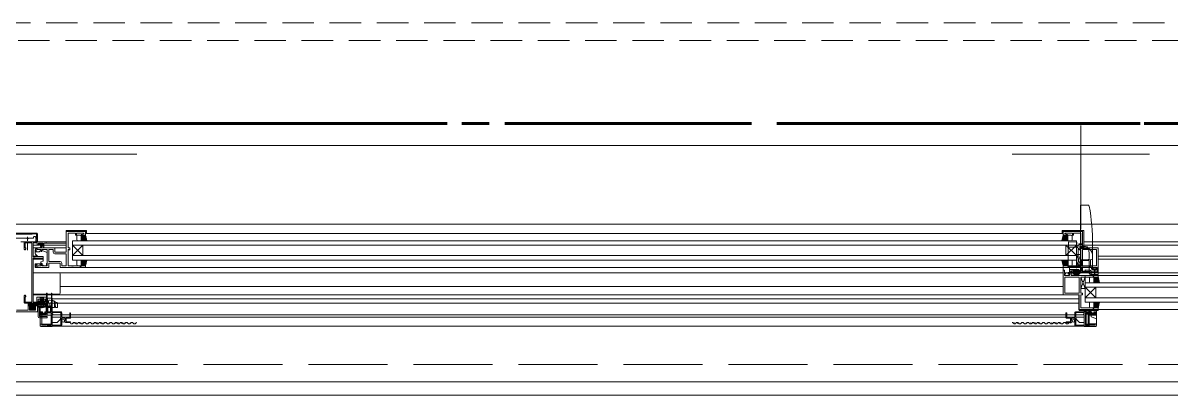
# Model space of a CAD drawing. Units: millimetres at full size, sheet at 1:30. Extents: x -16828 to 149130, y 47892 to 100313.
# Drawn here: x 3193 to 4506, y 50641 to 51066 of the extents above; entities that cross this region are included whole.
import ezdxf

# ---------------------------------------------------------------- set-up
doc = ezdxf.new("R2010")
doc.units = ezdxf.units.MM
doc.header["$LTSCALE"] = 30
for name, pattern in [('CHAIN2', [12, 9, -1, 1, -1]), ('DASHED1', [1.8, 1.2, -0.6]), ('DASHED3', [4, 3, -1]), ('DOUBLE_CHAIN1', [8.8, 5, -1, 0.6, -0.6, 0.6, -1])]:
    doc.linetypes.add(name, pattern=pattern)
for name, color, linetype, lineweight in [('0-0', 7, 'CHAIN2', 15), ('0-1', 7, 'Continuous', 15), ('2-0_通芯', 7, 'DOUBLE_CHAIN1', 15), ('2-A_建具', 7, 'Continuous', 15)]:
    doc.layers.add(name, color=color, linetype=linetype, lineweight=lineweight)

msp = doc.modelspace()

# ---------------------------------------------------------------- linework, layer by layer
at = {"layer": '0-0', "color": 1, "lineweight": 60}
msp.add_line((-9565.04, 50950.86), (35684.96, 50950.86), dxfattribs=at)
at = {"layer": '0-1'}
for p, q in [((459.96, 50835.86), (5909.96, 50835.86)), ((-6110.04, 50655.86), (31079.96, 50655.86))]:
    msp.add_line(p, q, dxfattribs=at)
at = {"layer": '0-1', "linetype": 'DASHED3'}
msp.add_line((-1280.04, 50675.86), (21780.96, 50675.86), dxfattribs=at)
at = {"layer": '2-0_通芯', "color": 1, "lineweight": 60}
msp.add_line((-10727.74, 50950.86), (35684.96, 50950.86), dxfattribs=at)
at = {"layer": '2-A_建具', "linetype": 'DASHED1'}
for p, q in [((1275.96, 51065.86), (5093.96, 51065.86)), ((649.96, 51045.86), (5719.96, 51045.86))]:
    msp.add_line(p, q, dxfattribs=at)
at = {"layer": '2-A_建具'}
for p, q in [((4402.46, 50830.36), (4402.46, 50948.83)), ((649.96, 50925.86), (5719.96, 50925.86)), ((3323.46, 50915.86), (3098.96, 50915.86)), ((4480.96, 50915.86), (4323.96, 50915.86)), ((4401.96, 50857.35), (4401.96, 50813.49)), ((4411.15, 50857.55), (4402.48, 50857.85)), ((3160.96, 50825.86), (3208.96, 50825.86)), ((3203.96, 50824.46), (3165.96, 50824.46)), ((3185.63, 50819.86), (3198.09, 50819.86)), ((3198.76, 50817.18), (3198.76, 50821.74)), ((3199.43, 50819.86), (3205.36, 50819.86)), ((3203.96, 50824.86), (3203.96, 50824.46)), ((3208.96, 50824.86), (3203.96, 50824.86)), ((3205.66, 50820.16), (3205.66, 50821.36)), ((3206.16, 50821.86), (3207.39, 50821.86)), ((3207.68, 50821.66), (3208.73, 50818.77)), ((3208.96, 50818.81), (3208.96, 50824.86)), ((3209.96, 50824.86), (3209.96, 50816.36)), ((3264.96, 50827.86), (3242.76, 50827.86)), ((3264.46, 50827.76), (3243.46, 50827.76)), ((3254.96, 50818.06), (3254.96, 50822.56)), ((3255.96, 50823.56), (3258.96, 50823.56)), ((3259.96, 50817.06), (3259.96, 50823.56)), ((3259.96, 50819.45), (3264.07, 50823.56)), ((3259.96, 50820.86), (3262.66, 50823.56)), ((3259.96, 50822.27), (3261.25, 50823.56)), ((3259.96, 50823.56), (3264.96, 50823.56)), ((3259.96, 50818.03), (3265.06, 50823.13)), ((3259.96, 50822.56), (3259.96, 50818.06)), ((3259.96, 50822.37), (3265.27, 50817.06)), ((3259.96, 50820.96), (3263.86, 50817.06)), ((3259.96, 50819.55), (3262.45, 50817.06)), ((3260.19, 50823.56), (3266.39, 50817.36)), ((3260.4, 50817.06), (3265.32, 50821.98)), ((3261.6, 50823.56), (3265.97, 50819.2)), ((3261.82, 50817.06), (3265.59, 50820.83)), ((3263.02, 50823.56), (3265.54, 50821.03)), ((3263.23, 50817.06), (3265.85, 50819.68)), ((3264.43, 50823.56), (3265.12, 50822.87)), ((3264.96, 50824.06), (3264.96, 50827.26)), ((4382.46, 50825.56), (3264.96, 50825.56)), ((3264.96, 50823.56), (3266.46, 50817.06)), ((3265.26, 50825.56), (3265.26, 50827.56)), ((4382.46, 50823.56), (4380.96, 50817.06)), ((4387.23, 50823.56), (4381.03, 50817.36)), ((4381.26, 50828.96), (4405.96, 50828.96)), ((4381.26, 50828.96), (4381.26, 50825.56)), ((4385.82, 50823.56), (4381.45, 50819.2)), ((4384.19, 50817.06), (4381.56, 50819.68)), ((4385.6, 50817.06), (4381.83, 50820.83)), ((4384.4, 50823.56), (4381.88, 50821.03)), ((4387.02, 50817.06), (4382.1, 50821.98)), ((4387.46, 50822.37), (4382.15, 50817.06)), ((4382.99, 50823.56), (4382.3, 50822.87)), ((4387.46, 50818.03), (4382.36, 50823.13)), ((4382.46, 50827.26), (4382.46, 50824.06)), ((4387.46, 50823.56), (4382.46, 50823.56)), ((4403.96, 50827.76), (4382.96, 50827.76)), ((4387.46, 50819.45), (4383.34, 50823.56)), ((4387.46, 50820.96), (4383.56, 50817.06)), ((4387.46, 50820.86), (4384.76, 50823.56)), ((4387.46, 50819.55), (4384.97, 50817.06)), ((4387.46, 50822.27), (4386.17, 50823.56)), ((4387.46, 50817.06), (4387.46, 50823.56)), ((4387.46, 50822.56), (4387.46, 50818.06)), ((4391.46, 50823.56), (4388.46, 50823.56)), ((4392.46, 50818.06), (4392.46, 50822.56)), ((4405.96, 50828.96), (4405.96, 50808.96)), ((3207.16, 50815.86), (3191.06, 50815.86)), ((3194.96, 50807.36), (3194.96, 50815.36)), ((3195.46, 50815.86), (3242.76, 50815.86)), ((3198.76, 50814.98), (3198.76, 50816.18)), ((3198.76, 50806.34), (3198.76, 50813.98)), ((3242.76, 50808.96), (3204.96, 50808.96)), ((3207.46, 50806.72), (3207.46, 50805.16)), ((3208.05, 50818.28), (3208.96, 50818.81)), ((3209.16, 50816.36), (3208.05, 50818.28)), ((3208.16, 50817.79), (3208.16, 50816.86)), ((3212.39, 50808.94), (3208.17, 50807.67)), ((3208.51, 50818.16), (3208.31, 50818.05)), ((3209.96, 50816.36), (3209.16, 50816.36)), ((3211.26, 50813.43), (3211.26, 50813.93)), ((3211.28, 50813.33), (3211.46, 50813.15)), ((3211.56, 50814.23), (3212.06, 50814.23)), ((3212.96, 50813.13), (3211.56, 50813.13)), ((3211.73, 50814.23), (3212.83, 50813.13)), ((3212.26, 50814.03), (3214.36, 50814.03)), ((3212.39, 50808.94), (3212.53, 50808.96)), ((3214.96, 50810.73), (3213.14, 50809.33)), ((3213.26, 50812.83), (3213.26, 50811.73)), ((3213.26, 50812.7), (3215.23, 50810.73)), ((3213.27, 50814.03), (3214.86, 50812.44)), ((3215.56, 50810.73), (3213.34, 50809.05)), ((3213.42, 50811.19), (3213.72, 50810.89)), ((3214.26, 50810.73), (3217.46, 50810.73)), ((3214.45, 50814.2), (3215.52, 50813.13)), ((3214.56, 50814.23), (3215.16, 50814.23)), ((3214.86, 50812.67), (3214.86, 50812.03)), ((3215.16, 50811.73), (3217.16, 50811.73)), ((3215.66, 50813.13), (3215.32, 50813.13)), ((3215.37, 50814.14), (3215.87, 50813.64)), ((3215.57, 50811.73), (3216.57, 50810.73)), ((3216.92, 50811.73), (3217.46, 50811.19)), ((3217.16, 50809.6), (3216.96, 50810.73)), ((3217.46, 50811.43), (3217.46, 50809.43)), ((3219.96, 50815.86), (3219.96, 50814.26)), ((3228.03, 50807.03), (3228.03, 50804.03)), ((3242.96, 50809.26), (3242.76, 50809.26)), ((3249.96, 50795.06), (3249.96, 50817.06)), ((3249.96, 50817.06), (4397.46, 50817.06)), ((4397.46, 50812.06), (3249.96, 50812.06)), ((3261.96, 50812.06), (3249.96, 50800.06)), ((3261.96, 50800.06), (3249.96, 50812.06)), ((3258.96, 50817.06), (3255.96, 50817.06)), ((3259.96, 50818.13), (3261.03, 50817.06)), ((3261.96, 50812.06), (3261.96, 50800.06)), ((3264.65, 50817.06), (3266.12, 50818.53)), ((3266.06, 50817.06), (3266.38, 50817.39)), ((4381.36, 50817.06), (4381.03, 50817.39)), ((4382.77, 50817.06), (4381.3, 50818.53)), ((4385.46, 50812.06), (4397.46, 50800.06)), ((4385.46, 50800.06), (4397.46, 50812.06)), ((4385.46, 50812.06), (4385.46, 50800.06)), ((4387.46, 50818.13), (4386.39, 50817.06)), ((4388.46, 50817.06), (4391.46, 50817.06)), ((4397.32, 50815.56), (4388.57, 50815.86)), ((4397.46, 50788.49), (4397.46, 50817.06)), ((4397.8, 50815.1), (4398.26, 50809.87)), ((4400.06, 50811.26), (4398.49, 50811.29)), ((4399.46, 50808.52), (4399.46, 50788.75)), ((4403.46, 50813.49), (4400.06, 50813.49)), ((4400.06, 50810.88), (4400.06, 50813.49)), ((4403.46, 50812.82), (4400.06, 50812.82)), ((4400.06, 50810.88), (4403.46, 50810.88)), ((4401.96, 50782.37), (4401.96, 50810.74)), ((4401.96, 50806.37), (4402.19, 50807.92)), ((4402.7, 50808.35), (4411.55, 50808.04)), ((4403.46, 50810.88), (4403.46, 50808.32)), ((4405.46, 50811.54), (4405.46, 50808.25)), ((4405.96, 50815.86), (5639.96, 50815.86)), ((5599.96, 50811.96), (4405.96, 50811.96)), ((4409.96, 50809.81), (4409.96, 50808.96)), ((4415.96, 50812.47), (4415.96, 50788.13)), ((4422.46, 50808.96), (4422.46, 50778.37)), ((3210.08, 50799.46), (3204.96, 50799.46)), ((3216.46, 50796.06), (3204.96, 50796.06)), ((3207.46, 50803.06), (3207.46, 50804.36)), ((3210.22, 50799.34), (3208.53, 50800.76)), ((3216.24, 50799.06), (3210.86, 50799.11)), ((3213.77, 50805.77), (3212.46, 50805.16)), ((3214.19, 50792.98), (3216.19, 50793.71)), ((3215.33, 50805.8), (3219.97, 50804.13)), ((3216.46, 50799.06), (3216.46, 50794.16)), ((3249.96, 50800.06), (4397.46, 50800.06)), ((3249.96, 50795.06), (4397.46, 50795.06)), ((3254.96, 50794.06), (3254.96, 50789.56)), ((3258.96, 50795.06), (3255.96, 50795.06)), ((3259.96, 50789.75), (3265.27, 50795.06)), ((3259.96, 50791.16), (3263.86, 50795.06)), ((3259.96, 50792.58), (3262.45, 50795.06)), ((3259.96, 50795.06), (3259.96, 50787.86)), ((3259.96, 50793.99), (3261.03, 50795.06)), ((3259.96, 50794.09), (3265.06, 50788.99)), ((3259.96, 50789.56), (3259.96, 50794.06)), ((3260.19, 50788.56), (3266.39, 50794.76)), ((3260.4, 50795.06), (3265.32, 50790.14)), ((3261.6, 50788.56), (3265.97, 50792.93)), ((3261.82, 50795.06), (3265.59, 50791.29)), ((3263.23, 50795.06), (3265.85, 50792.44)), ((3264.65, 50795.06), (3266.12, 50793.59)), ((3264.96, 50788.56), (3266.46, 50795.06)), ((3266.06, 50795.06), (3266.38, 50794.74)), ((4382.46, 50788.56), (4380.96, 50795.06)), ((4381.36, 50795.06), (4381.03, 50794.74)), ((4387.23, 50788.56), (4381.03, 50794.76)), ((4382.77, 50795.06), (4381.3, 50793.59)), ((4385.82, 50788.56), (4381.45, 50792.93)), ((4384.19, 50795.06), (4381.56, 50792.44)), ((4385.6, 50795.06), (4381.83, 50791.29)), ((4387.02, 50795.06), (4382.1, 50790.14)), ((4387.46, 50789.75), (4382.15, 50795.06)), ((4387.46, 50794.09), (4382.36, 50788.99)), ((4387.46, 50791.16), (4383.56, 50795.06)), ((4387.46, 50792.58), (4384.97, 50795.06)), ((4387.46, 50793.99), (4386.39, 50795.06)), ((4387.46, 50795.06), (4387.46, 50787.86)), ((4387.46, 50789.56), (4387.46, 50794.06)), ((4388.46, 50795.06), (4391.46, 50795.06)), ((4392.46, 50794.06), (4392.46, 50789.56)), ((4402.46, 50801.49), (4397.46, 50801.49)), ((4402.46, 50801.49), (4397.46, 50788.49)), ((4402.46, 50788.49), (4397.46, 50801.49)), ((4414.99, 50795.83), (4402.48, 50795.39)), ((4402.96, 50794.37), (4411.83, 50794.37)), ((4403.46, 50795.42), (4403.46, 50781.87)), ((4411.96, 50799.37), (4411.96, 50796.67)), ((4411.96, 50793.87), (4411.96, 50779.87)), ((4415.96, 50796.83), (4415.96, 50799.37)), ((5544.96, 50799.46), (4422.46, 50799.46)), ((5544.96, 50796.06), (4422.46, 50796.06)), ((4382.46, 50780.56), (3204.96, 50780.56)), ((3234.98, 50780.26), (3205.98, 50780.26)), ((3207.46, 50790.86), (3207.46, 50788.8)), ((3207.46, 50786.56), (3207.46, 50790.86)), ((3207.46, 50786.56), (3222.46, 50786.56)), ((3208.17, 50787.85), (3212.39, 50786.58)), ((3215.09, 50791.16), (3214.16, 50791.16)), ((3215.39, 50789.16), (3215.39, 50790.86)), ((3216.56, 50789.16), (3215.39, 50789.16)), ((3216.56, 50788.49), (3216.56, 50789.16)), ((3220.36, 50791.16), (3220.96, 50791.16)), ((3220.36, 50791.16), (3220.36, 50788.49)), ((3236.46, 50786.56), (3823.71, 50786.56)), ((3250, 50788.49), (3249.92, 50788.49)), ((3255.96, 50788.56), (3258.96, 50788.56)), ((3259.96, 50792.68), (3264.07, 50788.56)), ((3259.96, 50791.26), (3262.66, 50788.56)), ((3259.96, 50789.85), (3261.25, 50788.56)), ((3259.96, 50788.56), (3264.96, 50788.56)), ((3263.02, 50788.56), (3265.54, 50791.09)), ((3264.43, 50788.56), (3265.12, 50789.25)), ((3264.96, 50786.56), (3264.96, 50788.06)), ((3823.71, 50786.62), (4421.26, 50786.55)), ((4382.76, 50786.56), (3823.71, 50786.56)), ((4384.4, 50788.56), (4381.88, 50791.09)), ((4382.99, 50788.56), (4382.3, 50789.25)), ((4387.46, 50788.56), (4382.46, 50788.56)), ((4382.46, 50788.06), (4382.46, 50755.16)), ((4382.46, 50786.56), (4404.53, 50786.55)), ((4387.46, 50792.68), (4383.34, 50788.56)), ((4389.46, 50780.56), (4383.66, 50780.56)), ((4387.46, 50791.26), (4384.76, 50788.56)), ((4387.46, 50789.85), (4386.17, 50788.56)), ((4387.96, 50787.37), (4398.49, 50787.74)), ((4387.96, 50787.27), (4401.96, 50787.52)), ((4422.46, 50780.97), (4388.04, 50780.97)), ((4391.46, 50788.56), (4388.46, 50788.56)), ((4389.96, 50782.47), (4422.46, 50782.47)), ((4389.96, 50780.97), (4389.96, 50782.47)), ((4399.96, 50784.06), (4390.46, 50784.06)), ((4391.96, 50782.47), (4391.96, 50780.97)), ((4393.46, 50782.47), (4393.52, 50783.11)), ((4401.4, 50783.11), (4393.52, 50783.11)), ((4393.96, 50780.56), (4403.46, 50780.56)), ((4394.46, 50783.97), (4394.46, 50782.47)), ((4397.46, 50783.97), (4394.46, 50783.97)), ((4395.46, 50783.76), (4396.1, 50782.47)), ((4395.46, 50780.97), (4395.46, 50778.47)), ((4395.76, 50780.97), (4395.76, 50778.47)), ((4397.46, 50784.9), (4397.46, 50776.87)), ((4399.46, 50783.76), (4398.82, 50782.47)), ((4399.16, 50780.97), (4399.16, 50778.47)), ((4401.96, 50789.64), (4399.46, 50789.61)), ((4399.46, 50780.97), (4399.46, 50778.47)), ((4401.46, 50782.47), (4401.4, 50783.11)), ((4401.46, 50779.47), (4401.46, 50780.97)), ((4403.46, 50786.92), (4412.29, 50787.23)), ((4403.46, 50781.87), (4411.96, 50781.87)), ((4411.96, 50780.37), (4403.96, 50780.37)), ((4404.53, 50780.56), (4404.53, 50786.56)), ((4404.53, 50780.66), (4418.61, 50780.66)), ((4404.53, 50780.56), (4418.11, 50780.56)), ((4407.56, 50783.81), (4407.46, 50781.57)), ((4407.46, 50781.57), (4411.96, 50781.37)), ((4407.49, 50782.31), (4411.53, 50782.13)), ((4407.56, 50783.81), (4413.03, 50783.57)), ((4414.99, 50787.13), (4411.98, 50787.02)), ((4412.96, 50780.63), (4412.96, 50778.46)), ((4414.46, 50778.37), (4414.46, 50782.07)), ((4417.11, 50784.66), (4417.11, 50785.46)), ((4417.11, 50784.96), (4419.61, 50784.96)), ((4417.86, 50784.26), (4417.51, 50784.26)), ((4418.11, 50780.76), (4417.86, 50784.26)), ((4418.11, 50780.76), (4418.11, 50777.81)), ((4419.21, 50784.26), (4418.86, 50784.26)), ((4419.61, 50785.46), (4419.61, 50784.66)), ((4421.26, 50786.55), (4421.26, 50781.06)), ((4421.26, 50781.06), (4422.46, 50781.06)), ((3204.98, 50779.26), (3204.98, 50757.26)), ((3235.98, 50757.26), (3235.98, 50779.26)), ((4388.04, 50779.47), (4401.46, 50779.47)), ((4394.66, 50779.47), (4394.66, 50778.47)), ((4400.26, 50778.47), (4394.66, 50778.47)), ((4400.26, 50779.47), (4400.26, 50778.47)), ((4407.46, 50775.63), (4402.46, 50762.63)), ((4407.46, 50762.63), (4402.46, 50775.63)), ((4407.46, 50747.06), (4407.46, 50775.63)), ((4407.46, 50769.06), (5554.96, 50769.06)), ((4412.46, 50770.06), (4412.46, 50774.56)), ((4413.46, 50778.37), (4422.46, 50778.37)), ((4413.46, 50775.56), (4416.46, 50775.56)), ((4416.46, 50769.06), (4413.46, 50769.06)), ((4417.46, 50769.06), (4417.46, 50776.26)), ((4417.46, 50771.45), (4421.57, 50775.56)), ((4417.46, 50772.86), (4420.16, 50775.56)), ((4417.46, 50774.27), (4418.75, 50775.56)), ((4417.46, 50775.56), (4422.46, 50775.56)), ((4417.46, 50770.03), (4422.56, 50775.13)), ((4417.46, 50774.56), (4417.46, 50770.06)), ((4417.46, 50774.37), (4422.77, 50769.06)), ((4417.46, 50772.96), (4421.36, 50769.06)), ((4417.46, 50771.55), (4419.95, 50769.06)), ((4417.46, 50770.13), (4418.53, 50769.06)), ((4417.69, 50775.56), (4423.89, 50769.36)), ((4417.9, 50769.06), (4422.82, 50773.98)), ((4418.61, 50777.66), (4422.46, 50777.66)), ((4419.1, 50775.56), (4423.47, 50771.2)), ((4419.32, 50769.06), (4423.09, 50772.83)), ((4420.52, 50775.56), (4423.04, 50773.03)), ((4420.73, 50769.06), (4423.35, 50771.68)), ((4421.93, 50775.56), (4422.62, 50774.87)), ((4422.15, 50769.06), (4423.62, 50770.53)), ((4422.46, 50776.06), (4422.46, 50777.66)), ((4422.46, 50777.46), (5539.96, 50777.46)), ((4422.46, 50775.56), (4423.96, 50769.06)), ((4423.56, 50769.06), (4423.88, 50769.39)), ((3194.96, 50746.36), (3194.96, 50754.36)), ((3205.98, 50756.26), (3234.98, 50756.26)), ((3220.46, 50757.36), (3220.46, 50735.86)), ((3220.46, 50756.86), (3220.96, 50756.86)), ((3225.96, 50756.86), (3226.46, 50756.86)), ((4382.46, 50764.66), (3235.98, 50764.66)), ((4400.26, 50738.26), (4400.26, 50754.57)), ((4400.46, 50754.57), (4400.26, 50754.57)), ((4402.46, 50762.63), (4407.46, 50762.63)), ((4407.46, 50764.06), (5554.96, 50764.06)), ((4419.46, 50764.06), (4407.46, 50752.06)), ((4419.46, 50752.06), (4407.46, 50764.06)), ((4419.46, 50764.06), (4419.46, 50752.06)), ((3195.46, 50745.86), (4400.26, 50745.86)), ((3200.92, 50745.91), (3199.51, 50744.75)), ((3199.51, 50745.91), (3199.51, 50742.86)), ((3201.51, 50745.91), (3199.51, 50745.91)), ((3202.21, 50745.79), (3199.51, 50743.33)), ((3199.51, 50742.86), (3202.81, 50742.86)), ((3199.96, 50742.86), (3201.96, 50742.86)), ((3203.49, 50745.64), (3200.45, 50742.86)), ((3201.88, 50741.46), (3201.26, 50740.84)), ((3201.26, 50740.96), (3201.26, 50739.56)), ((3208, 50745.91), (3201.27, 50739.44)), ((3202.81, 50741.46), (3201.76, 50741.46)), ((3204.87, 50745.61), (3201.87, 50742.86)), ((3209.41, 50745.91), (3202.31, 50739.06)), ((3206.4, 50745.73), (3202.81, 50742.39)), ((3202.81, 50742.86), (3202.81, 50741.46)), ((3206.21, 50741.55), (3203.72, 50739.06)), ((3218.16, 50746.86), (3204.96, 50746.86)), ((3207.48, 50741.41), (3205.14, 50739.06)), ((3206.21, 50742.86), (3206.21, 50741.46)), ((3209.96, 50742.86), (3206.21, 50742.86)), ((3206.21, 50741.46), (3207.26, 50741.46)), ((3207.76, 50740.27), (3206.55, 50739.06)), ((3206.96, 50742.86), (3209.46, 50742.86)), ((3207.51, 50745.91), (3209.96, 50745.91)), ((3209.96, 50744.99), (3207.52, 50742.86)), ((3207.76, 50740.96), (3207.76, 50739.56)), ((3209.96, 50743.88), (3208.94, 50742.86)), ((3209.43, 50751.19), (3209.46, 50752.69)), ((3209.47, 50747.49), (3209.43, 50751.19)), ((3219.93, 50752.69), (3209.46, 50752.69)), ((3218.43, 50747.49), (3209.47, 50747.49)), ((3209.96, 50745.91), (3209.96, 50742.86)), ((3210.96, 50750.19), (3210.96, 50748.19)), ((3218.96, 50750.19), (3210.96, 50750.19)), ((3210.96, 50730.66), (3210.96, 50745.86)), ((3210.96, 50745.86), (3211.02, 50745.22)), ((3210.96, 50744.16), (3219.96, 50744.16)), ((3221.96, 50742.66), (3210.96, 50742.66)), ((3218.96, 50742.26), (3210.96, 50742.26)), ((3218.9, 50745.22), (3211.02, 50745.22)), ((3218.46, 50741.36), (3211.46, 50741.36)), ((3212.46, 50742.66), (3212.46, 50730.66)), ((3212.96, 50720.26), (3212.96, 50752.26)), ((3216.96, 50752.26), (3212.96, 50752.26)), ((3212.96, 50750.86), (3216.96, 50750.86)), ((3212.96, 50749.06), (3216.96, 50749.06)), ((3212.96, 50749.06), (3213.22, 50748.53)), ((3212.96, 50748.26), (3216.96, 50748.26)), ((3212.96, 50746.86), (3213.22, 50746.13)), ((3212.96, 50744.86), (3219.96, 50744.86)), ((3213.31, 50749.06), (3213.23, 50748.43)), ((3213.34, 50746.86), (3213.23, 50746.03)), ((3213.31, 50752.26), (3213.31, 50749.06)), ((3213.34, 50746.86), (3213.34, 50750.86)), ((3214.96, 50740.14), (3214.96, 50752.57)), ((3216.58, 50746.86), (3216.58, 50750.86)), ((3216.58, 50746.86), (3216.69, 50746.03)), ((3216.61, 50752.26), (3216.61, 50749.06)), ((3216.61, 50749.06), (3216.69, 50748.43)), ((3216.96, 50749.06), (3216.7, 50748.53)), ((3216.96, 50746.86), (3216.7, 50746.13)), ((3216.96, 50752.26), (3216.96, 50742.26)), ((3218.43, 50748.19), (3218.43, 50747.49)), ((3218.76, 50747.46), (3219.96, 50747.46)), ((3218.96, 50745.86), (3218.9, 50745.22)), ((3218.96, 50742.26), (3218.9, 50741.62)), ((3218.96, 50750.19), (3218.96, 50748.19)), ((3218.96, 50745.86), (3218.96, 50741.86)), ((3219.96, 50751.36), (3219.96, 50744.86)), ((3220.46, 50748.36), (3219.96, 50742.36)), ((3219.96, 50744.16), (3219.96, 50742.66)), ((3219.96, 50735.86), (3219.96, 50742.36)), ((3220.46, 50741.86), (3219.96, 50741.86)), ((3220.33, 50740.86), (3220.29, 50742.66)), ((3220.33, 50740.86), (3229.58, 50740.86)), ((3221.42, 50742.82), (3220.96, 50748.36)), ((3225.96, 50741.86), (3220.96, 50741.86)), ((3221.42, 50742.82), (3221.42, 50735.86)), ((3221.43, 50751.19), (3221.43, 50751.22)), ((3221.46, 50751.36), (3225.46, 50751.36)), ((3221.46, 50745.56), (3221.46, 50743.16)), ((3225, 50742.36), (3221.92, 50742.36)), ((3221.92, 50735.86), (3221.92, 50742.36)), ((3222.46, 50745.86), (3222.55, 50748.4)), ((3223.46, 50745.84), (3222.46, 50745.88)), ((3223.46, 50745.84), (3223.45, 50745.56)), ((3223.46, 50745.84), (3223.46, 50743.16)), ((3223.55, 50749.36), (3224.37, 50749.36)), ((3224.54, 50749.33), (3229.52, 50747.52)), ((3225, 50742.36), (3225, 50735.86)), ((3225.96, 50748.36), (3225.5, 50742.82)), ((3225.5, 50735.86), (3225.5, 50742.82)), ((3226.29, 50749.23), (3226.29, 50748.69)), ((3226.29, 50749.23), (3229.77, 50747.96)), ((3226.31, 50749.22), (3226.31, 50748.69)), ((3226.96, 50742.36), (3226.46, 50748.36)), ((3226.96, 50741.86), (3226.46, 50741.86)), ((3226.96, 50751.36), (3226.96, 50735.86)), ((3823.71, 50750.56), (3226.96, 50750.56)), ((3227.75, 50748.16), (3227.75, 50748.69)), ((3228.31, 50748.49), (3228.31, 50747.96)), ((3229.35, 50747.05), (3229.52, 50747.52)), ((3229.75, 50747.44), (3229.75, 50747.97)), ((3229.77, 50747.43), (3229.77, 50747.96)), ((3229.98, 50747.35), (3232.45, 50746.45)), ((3230.5, 50740.86), (3232.96, 50740.86)), ((3232.96, 50740.86), (3232.78, 50746.01)), ((4400.26, 50750.56), (3823.71, 50750.56)), ((5554.96, 50752.06), (4407.46, 50752.06)), ((4407.46, 50747.06), (5554.96, 50747.06)), ((4412.46, 50746.06), (4412.46, 50741.56)), ((4416.46, 50747.06), (4413.46, 50747.06)), ((4413.46, 50740.56), (4416.46, 50740.56)), ((4417.46, 50741.75), (4422.77, 50747.06)), ((4417.46, 50743.16), (4421.36, 50747.06)), ((4417.46, 50744.58), (4419.95, 50747.06)), ((4417.46, 50747.06), (4417.46, 50739.86)), ((4417.46, 50745.99), (4418.53, 50747.06)), ((4417.46, 50746.09), (4422.56, 50740.99)), ((4417.46, 50741.56), (4417.46, 50746.06)), ((4417.46, 50744.68), (4421.57, 50740.56)), ((4417.46, 50743.26), (4420.16, 50740.56)), ((4417.46, 50741.85), (4418.75, 50740.56)), ((4417.46, 50740.56), (4422.46, 50740.56)), ((4417.69, 50740.56), (4423.89, 50746.76)), ((4417.9, 50747.06), (4422.82, 50742.14)), ((4419.1, 50740.56), (4423.47, 50744.93)), ((4419.32, 50747.06), (4423.09, 50743.29)), ((4420.52, 50740.56), (4423.04, 50743.09)), ((4420.73, 50747.06), (4423.35, 50744.44)), ((4421.93, 50740.56), (4422.62, 50741.25)), ((4422.15, 50747.06), (4423.62, 50745.59)), ((4422.46, 50740.56), (4423.96, 50747.06)), ((4423.56, 50747.06), (4423.88, 50746.74)), ((3201.76, 50739.06), (3207.26, 50739.06)), ((3212.46, 50730.66), (3220.96, 50730.66)), ((3212.46, 50729.16), (3220.96, 50729.16)), ((3215.96, 50735.86), (3212.96, 50735.86)), ((3225.76, 50731.96), (3212.96, 50731.96)), ((3214.16, 50734.76), (3214.16, 50733.86)), ((3215.36, 50735.06), (3214.46, 50735.06)), ((3214.96, 50731.96), (3214.96, 50721.76)), ((3215.66, 50735.56), (3215.66, 50735.36)), ((3215.96, 50734.41), (3215.96, 50735.86)), ((3218.36, 50735.86), (3236.96, 50735.86)), ((3218.36, 50735.86), (3218.36, 50734.41)), ((3218.66, 50735.36), (3218.66, 50735.56)), ((3219.86, 50735.06), (3218.96, 50735.06)), ((3219.41, 50734.41), (3219.41, 50733.56)), ((3220.16, 50733.86), (3220.16, 50734.76)), ((3220.96, 50736.36), (3220.46, 50736.36)), ((3220.96, 50729.16), (3220.96, 50730.66)), ((3221.16, 50734.46), (3221.16, 50732.76)), ((3225.46, 50734.76), (3221.46, 50734.76)), ((3225.76, 50734.46), (3225.76, 50720.96)), ((3226.46, 50736.36), (3225.96, 50736.36)), ((3226.96, 50734.66), (3226.96, 50733.76)), ((3226.96, 50732.46), (3226.96, 50720.76)), ((3236.66, 50732.36), (3226.96, 50732.36)), ((3236.66, 50729.66), (3226.96, 50729.66)), ((3227.16, 50733.56), (3227.46, 50733.56)), ((3227.46, 50732.66), (3227.16, 50732.66)), ((3236.36, 50734.96), (3227.26, 50734.96)), ((3227.76, 50733.26), (3227.76, 50732.96)), ((3236.36, 50727.56), (3232.56, 50723.76)), ((3236.36, 50728.56), (3236.36, 50727.56)), ((3236.36, 50728.56), (3236.66, 50728.56)), ((3236.66, 50720.76), (3236.66, 50734.66)), ((3237.96, 50734.86), (3237.96, 50729.96)), ((3246.96, 50732.36), (3237.96, 50732.36)), ((3237.96, 50728.26), (3237.96, 50725.56)), ((3238.26, 50729.66), (3246.66, 50729.66)), ((3241.46, 50728.56), (3238.26, 50728.56)), ((3241.76, 50726.66), (3241.76, 50728.26)), ((3242.86, 50728.46), (3242.86, 50724.86)), ((3247.46, 50728.76), (3243.16, 50728.76)), ((3246.96, 50729.96), (3246.96, 50734.16)), ((3247.96, 50734.16), (3247.96, 50729.26)), ((4385.46, 50732.36), (3247.96, 50732.36)), ((4385.46, 50729.66), (3247.96, 50729.66)), ((4385.46, 50734.16), (4385.46, 50729.26)), ((4386.46, 50732.36), (4395.46, 50732.36)), ((4415.06, 50735.86), (4396.46, 50735.86)), ((4396.76, 50732.36), (4406.46, 50732.36)), ((4396.76, 50729.66), (4406.46, 50729.66)), ((4397.06, 50728.56), (4396.76, 50728.56)), ((4397.06, 50728.56), (4397.06, 50727.56)), ((4397.06, 50727.56), (4400.86, 50723.76)), ((4400.26, 50738.26), (4422.76, 50738.26)), ((4400.96, 50738.56), (4981.21, 50738.56)), ((4421.76, 50737.26), (4401.26, 50737.26)), ((4406.46, 50737.21), (4406.46, 50735.86)), ((4406.46, 50720.75), (4406.46, 50732.39)), ((4406.96, 50735.86), (4406.96, 50737.2)), ((4406.96, 50736.36), (4407.46, 50736.36)), ((4407.46, 50737.2), (4407.46, 50735.86)), ((4407.76, 50720.74), (4407.76, 50734.68)), ((4407.76, 50734.36), (4412.06, 50734.36)), ((4407.76, 50734.36), (4408.76, 50733.36)), ((4407.92, 50735.86), (4407.92, 50737.19)), ((4408.42, 50737.19), (4408.42, 50735.86)), ((4408.76, 50733.36), (4408.76, 50721.96)), ((4411.06, 50733.36), (4408.76, 50733.36)), ((4411.06, 50733.36), (4412.06, 50734.36)), ((4411.06, 50721.96), (4411.06, 50733.36)), ((4411.5, 50735.86), (4411.5, 50737.16)), ((4412, 50737.16), (4412, 50735.86)), ((4412.06, 50734.74), (4412.06, 50720.68)), ((4419.46, 50732.16), (4412.06, 50732.16)), ((4412.46, 50735.86), (4412.46, 50737.15)), ((4412.46, 50736.36), (4412.96, 50736.36)), ((4412.96, 50737.15), (4412.96, 50735.86)), ((4419.26, 50733.56), (4413.26, 50733.56)), ((4413.46, 50737.15), (4413.46, 50735.86)), ((4414.46, 50730.34), (4414.46, 50732.16)), ((4419.8, 50728.4), (4414.46, 50730.34)), ((4415.06, 50735.86), (4415.06, 50734.41)), ((4417.46, 50734.41), (4417.46, 50735.86)), ((4417.46, 50735.86), (4420.46, 50735.86)), ((4418.76, 50734.41), (4418.76, 50733.56)), ((4420.46, 50720.26), (4420.46, 50737.18)), ((4420.46, 50733.46), (4420.46, 50734.86)), ((4422.46, 50738.56), (4422.46, 50740.06)), ((4422.76, 50738.56), (4422.76, 50738.26)), ((3225.76, 50721.76), (3212.96, 50721.76)), ((4419.46, 50719.56), (3213.96, 50719.56)), ((3226.96, 50719.26), (3213.96, 50719.26)), ((3215.46, 50720.96), (3219.86, 50720.96)), ((3220.16, 50721.26), (3220.16, 50721.46)), ((3221.16, 50721.46), (3221.16, 50720.96)), ((3221.46, 50720.66), (3225.46, 50720.66)), ((3232.56, 50723.76), (3226.96, 50723.76)), ((3236.66, 50720.76), (3226.96, 50720.76)), ((3226.96, 50719.56), (3226.96, 50719.26)), ((3227.26, 50720.46), (3236.36, 50720.46)), ((3237.51, 50724.93), (3237.89, 50724.48)), ((3237.96, 50724.28), (3237.96, 50720.56)), ((3241.01, 50725.15), (3241.26, 50725.09)), ((3241.55, 50725.59), (3241.12, 50726.02)), ((3241.26, 50726.36), (3241.46, 50726.36)), ((3247.56, 50723.76), (3242.06, 50723.76)), ((3243.16, 50724.56), (3247.56, 50724.56)), ((3248.96, 50723.26), (3248.76, 50723.26)), ((3251.96, 50722.5), (3251.76, 50722.5)), ((3254.96, 50723.26), (3254.76, 50723.26)), ((3257.96, 50722.5), (3257.76, 50722.5)), ((3260.96, 50723.26), (3260.76, 50723.26)), ((3263.96, 50722.5), (3263.76, 50722.5)), ((3266.96, 50723.26), (3266.76, 50723.26)), ((3269.96, 50722.5), (3269.76, 50722.5)), ((3272.96, 50723.26), (3272.76, 50723.26)), ((3275.96, 50722.5), (3275.76, 50722.5)), ((3278.96, 50723.26), (3278.76, 50723.26)), ((3281.96, 50722.5), (3281.76, 50722.5)), ((3284.96, 50723.26), (3284.76, 50723.26)), ((3287.96, 50722.5), (3287.76, 50722.5)), ((3290.96, 50723.26), (3290.76, 50723.26)), ((3293.96, 50722.5), (3293.76, 50722.5)), ((3296.96, 50723.26), (3296.76, 50723.26)), ((3299.96, 50722.5), (3299.76, 50722.5)), ((3302.96, 50723.26), (3302.76, 50723.26)), ((3305.96, 50722.5), (3305.76, 50722.5)), ((3308.96, 50723.26), (3308.76, 50723.26)), ((3311.96, 50722.5), (3311.76, 50722.5)), ((3314.96, 50723.26), (3314.76, 50723.26)), ((3317.96, 50722.5), (3317.76, 50722.5)), ((3320.96, 50723.26), (3320.76, 50723.26)), ((4323.96, 50722.5), (4323.86, 50722.5)), ((4326.96, 50723.26), (4326.76, 50723.26)), ((4329.96, 50722.5), (4329.76, 50722.5)), ((4332.96, 50723.26), (4332.76, 50723.26)), ((4335.96, 50722.5), (4335.76, 50722.5)), ((4338.96, 50723.26), (4338.76, 50723.26)), ((4341.96, 50722.5), (4341.76, 50722.5)), ((4344.96, 50723.26), (4344.76, 50723.26)), ((4347.96, 50722.5), (4347.76, 50722.5)), ((4350.96, 50723.26), (4350.76, 50723.26)), ((4353.96, 50722.5), (4353.76, 50722.5)), ((4356.96, 50723.26), (4356.76, 50723.26)), ((4359.96, 50722.5), (4359.76, 50722.5)), ((4362.96, 50723.26), (4362.76, 50723.26)), ((4365.96, 50722.5), (4365.76, 50722.5)), ((4368.96, 50723.26), (4368.76, 50723.26)), ((4371.96, 50722.5), (4371.76, 50722.5)), ((4374.96, 50723.26), (4374.76, 50723.26)), ((4377.96, 50722.5), (4377.76, 50722.5)), ((4380.96, 50723.26), (4380.76, 50723.26)), ((4383.96, 50722.5), (4383.76, 50722.5)), ((4385.86, 50723.76), (4391.36, 50723.76)), ((4386.96, 50723.26), (4386.76, 50723.26)), ((4389.96, 50722.5), (4389.76, 50722.5)), ((4396.76, 50720.76), (4406.46, 50720.76)), ((4400.86, 50723.76), (4406.46, 50723.76)), ((4406.46, 50719.56), (4406.46, 50719.26)), ((4406.46, 50719.26), (4419.46, 50719.26)), ((4408.76, 50721.96), (4411.06, 50721.96)), ((4411.06, 50721.96), (4412.06, 50720.96)), ((4412.06, 50722.06), (4420.46, 50722.06)), ((4420.46, 50720.56), (4420.46, 50721.26)), ((5478.46, 50640.86), (891.46, 50640.86))]:
    msp.add_line(p, q, dxfattribs=at)
for points in [[(3242.96, 50827.26), (3242.96, 50803.96), (3229.96, 50803.96), (3229.96, 50808.46)], [(3242.76, 50803.96), (3242.76, 50828.86), (3266.26, 50828.86), (3266.26, 50825.56)], [(3246.16, 50806.86), (3246.96, 50806.86), (3246.96, 50808.96), (3244.96, 50808.96), (3244.96, 50825.83), (3253.46, 50825.83), (3253.46, 50823.56), (3254.46, 50823.56), (3254.46, 50825.83), (3263.03, 50825.83), (3263.03, 50824.91), (3260.18, 50824.15)], [(4404.46, 50827.96), (4382.26, 50827.96), (4382.26, 50825.56)], [(4387.24, 50824.15), (4384.39, 50824.91), (4384.39, 50825.83), (4392.96, 50825.83), (4392.96, 50823.56), (4393.96, 50823.56), (4393.96, 50825.83), (4402.46, 50825.83), (4402.46, 50808.96), (4400.46, 50808.96), (4400.46, 50806.86), (4401.26, 50806.86)], [(4422.46, 50808.96), (4404.46, 50808.96), (4404.46, 50827.96)], [(3195.46, 50754.86), (3195.96, 50754.86), (3196.56, 50753.82), (3196.56, 50752.86), (3195.86, 50752.86), (3195.86, 50747.06), (3203.76, 50747.06), (3203.76, 50814.66), (3195.86, 50814.66), (3195.86, 50808.86), (3196.56, 50808.86), (3196.56, 50807.9), (3195.96, 50806.86), (3195.46, 50806.86)], [(3209.86, 50812.96), (3209.86, 50814.66), (3204.96, 50814.66), (3204.96, 50798.76), (3207.27, 50798.76)], [(3242.76, 50811.96), (3215.16, 50811.96), (3215.16, 50812.76), (3216.26, 50812.76), (3216.26, 50814.26), (3211.06, 50814.26), (3211.06, 50812.76), (3212.16, 50812.76), (3212.16, 50811.96), (3204.96, 50811.96)], [(3216.46, 50799.06), (3210.86, 50799.11), (3210.08, 50799.46), (3207.74, 50801.79), (3207.46, 50803.05), (3207.46, 50806.72), (3207.66, 50807.31), (3208.17, 50807.67)], [(3208.46, 50805.16), (3208.46, 50806.61), (3209.85, 50807.03), (3214.06, 50807.03), (3214.06, 50804.66), (3215.06, 50804.66), (3215.06, 50807.03), (3220.96, 50807.03), (3220.96, 50788.49), (3215.06, 50788.49), (3215.06, 50790.86), (3207.46, 50790.86)], [(3242.76, 50814.26), (3217.46, 50814.26), (3217.46, 50812.96)], [(3235.89, 50793.49), (3222.89, 50793.49), (3222.89, 50807.03), (3228.03, 50807.03)], [(3229.46, 50808.96), (3229.81, 50808.81), (3229.96, 50808.46)], [(3249, 50788.49), (3244.96, 50788.49), (3244.96, 50807.03), (3245.83, 50807.03)], [(4387.96, 50787.27), (4387.96, 50809.87), (4398.49, 50809.5), (4398.49, 50811.29)], [(4398.26, 50809.87), (4388.26, 50809.87), (4388.26, 50815.56)], [(4401.59, 50807.03), (4402.46, 50807.03), (4402.46, 50788.49), (4397.42, 50788.49)], [(3215.26, 50796.06), (3215.26, 50797.36), (3204.96, 50797.36), (3204.96, 50746.86)], [(3207.46, 50804.36), (3212.46, 50804.36), (3212.46, 50805.16)], [(3207.66, 50799.06), (3211.96, 50799.06), (3216, 50798.71)], [(3213.86, 50790.86), (3213.86, 50792.51), (3216.46, 50794.16)], [(3230.03, 50802.03), (3242.96, 50802.03), (3242.96, 50788.49), (3237.89, 50788.49), (3237.89, 50791.49)], [(3212.76, 50790.86), (3212.76, 50790.06), (3213.86, 50790.06), (3213.86, 50788.49), (3209.85, 50788.49), (3208.66, 50788.85), (3208.66, 50790.06), (3209.76, 50790.06), (3209.76, 50790.86)], [(3222.96, 50787.06), (3222.81, 50786.71), (3222.46, 50786.56)], [(3222.96, 50787.06), (3222.96, 50791.56), (3235.96, 50791.56), (3235.96, 50787.06)], [(3236.46, 50786.56), (3236.11, 50786.71), (3235.96, 50787.06)], [(3259.96, 50787.86), (3258.96, 50787.86), (3257.23, 50788.49), (3250.92, 50788.49)], [(4382.46, 50786.56), (4402.53, 50786.56), (4402.53, 50782.06)], [(4389.46, 50786.56), (4389.46, 50779.86), (4388.06, 50779.86), (4388.06, 50779.06), (4389.46, 50779.06), (4389.46, 50777.56), (4383.66, 50777.56), (4383.66, 50779.06), (4385.06, 50779.06), (4385.06, 50779.86), (4383.66, 50779.86), (4383.66, 50782.96)], [(4396.5, 50788.49), (4390.19, 50788.49), (4388.46, 50787.86), (4387.46, 50787.86)], [(4422.46, 50777.56), (4391.39, 50777.56), (4391.39, 50782.56), (4394.27, 50782.56), (4400, 50783.06)], [(4402.53, 50782.06), (4399.65, 50782.06), (4393.92, 50781.56)], [(4404.46, 50781.56), (4404.46, 50786.56), (4414.56, 50786.56), (4414.56, 50785.26)], [(4415.56, 50784.26), (4416.86, 50784.26), (4416.86, 50785.06), (4415.76, 50785.06), (4415.76, 50786.56), (4420.96, 50786.56), (4420.96, 50785.06), (4419.86, 50785.06), (4419.86, 50784.26), (4421.26, 50784.26)], [(4416.06, 50786.56), (4416.06, 50785.46), (4417.11, 50785.46)], [(4418.61, 50777.66), (4418.61, 50780.76), (4418.86, 50784.26)], [(4418.61, 50780.56), (5589.76, 50780.56), (5589.76, 50781.36), (5588.66, 50781.36), (5588.66, 50782.86), (5593.86, 50782.86), (5593.86, 50781.36), (5592.76, 50781.36), (5592.76, 50780.56), (5599.96, 50780.56)], [(4419.61, 50785.46), (4420.66, 50785.46), (4420.66, 50786.56)], [(4403.33, 50757.09), (4402.46, 50757.09), (4402.46, 50775.63), (4407.5, 50775.63)], [(4408.42, 50775.63), (4414.73, 50775.63), (4416.46, 50776.26), (4417.46, 50776.26)], [(3204.96, 50755.16), (4400.46, 50755.16), (4400.46, 50739.06)], [(3220.96, 50735.86), (3220.96, 50757.36), (3220.46, 50757.36)], [(3226.46, 50735.86), (3226.46, 50757.36), (3225.96, 50757.36), (3225.96, 50735.86)], [(4417.46, 50739.86), (4416.46, 50739.86), (4414.73, 50740.49), (4402.46, 50740.49), (4402.46, 50755.16), (4404.46, 50755.16), (4404.46, 50757.26), (4403.66, 50757.26)], [(3209.96, 50742.36), (3209.96, 50735.86), (3159.96, 50735.86)], [(3185.92, 50737.79), (3199.46, 50737.79), (3199.46, 50742.36)], [(3202.46, 50742.36), (3202.46, 50741.86), (3200.96, 50741.86), (3200.96, 50737.79), (3207.96, 50737.79), (3207.96, 50741.86), (3206.46, 50741.86), (3206.46, 50742.36)], [(3210.96, 50748.19), (3219.96, 50748.19), (3219.97, 50746.49), (3221.39, 50746.49), (3221.43, 50751.19)], [(3210.96, 50742.26), (3211.02, 50741.62), (3218.9, 50741.62)], [(3212.96, 50744.57), (3213.81, 50746.3), (3214.96, 50746.91)], [(3212.96, 50740.97), (3213.81, 50742.7), (3214.96, 50743.31)], [(3216.96, 50744.57), (3216.1, 50746.3), (3214.96, 50746.91)], [(3216.96, 50740.97), (3216.1, 50742.7), (3214.96, 50743.31)], [(3218.43, 50748.17), (3218.93, 50748.17), (3218.93, 50748.19)], [(3229.58, 50740.86), (3229.46, 50744.08), (3229.35, 50747.05)], [(3230.27, 50746.9), (3230.33, 50745.25), (3230.5, 50740.86)], [(3220.86, 50732.46), (3213.96, 50732.46), (3212.96, 50733.46)], [(3219.86, 50733.56), (3214.41, 50733.56), (3214.41, 50734.41), (3219.41, 50734.41)], [(4385.96, 50728.76), (4390.56, 50728.76), (4390.56, 50724.56), (4385.86, 50724.56), (4385.86, 50723.76)], [(4395.46, 50734.86), (4395.46, 50729.66), (4386.46, 50729.66), (4386.46, 50734.16)], [(4392.66, 50724.94), (4392.41, 50725.15), (4392.09, 50725.07), (4391.82, 50725.54), (4392.38, 50726.1), (4392.28, 50726.36), (4391.66, 50726.36), (4391.66, 50728.56), (4395.46, 50728.56), (4395.46, 50725.56), (4395.76, 50725.26), (4395.91, 50724.93), (4395.46, 50724.39), (4395.46, 50720.56)], [(4401.26, 50737.26), (4400.55, 50737.55), (4400.26, 50738.26)], [(4417.96, 50720.96), (4413.26, 50720.96), (4413.26, 50721.76), (4412.26, 50721.76), (4412.26, 50720.66), (4407.66, 50720.66), (4407.66, 50734.76), (4412.26, 50734.76), (4412.26, 50732.46), (4419.46, 50732.46)], [(4413.26, 50733.56), (4413.26, 50735.06), (4414.76, 50735.06), (4414.76, 50735.86)], [(4413.76, 50733.56), (4413.76, 50734.41), (4418.76, 50734.41)], [(4417.76, 50735.86), (4417.76, 50735.06), (4419.26, 50735.06), (4419.26, 50733.56)], [(4422.76, 50738.26), (4422.47, 50737.55), (4421.76, 50737.26)], [(4412.06, 50720.96), (4407.76, 50720.96), (4408.76, 50721.96)], [(4419.96, 50721.76), (4418.76, 50721.76), (4418.46, 50721.46)]]:
    msp.add_lwpolyline(points, dxfattribs=at)
for points in [[(4404.46, 50788.49), (4420.53, 50788.49), (4420.53, 50807.03), (4404.46, 50807.03)], [(4384.39, 50757.09), (4400.46, 50757.09), (4400.46, 50775.63), (4384.39, 50775.63)], [(4396.76, 50720.46), (4406.46, 50720.46), (4406.46, 50732.66), (4405.66, 50732.66), (4405.66, 50733.56), (4406.46, 50733.56), (4406.46, 50734.96), (4396.76, 50734.96)]]:
    msp.add_lwpolyline(points, close=True, dxfattribs=at)
for centre in [(3239.45, 50725.66), (4393.97, 50725.66)]:
    msp.add_circle(centre, 1.45, dxfattribs=at)
for centre, radius, start, end in [((4402.46, 50857.35), 0.5, 88, 180), ((4411.11, 50856.55), 1, 9.79346, 88), ((4150.96, 50811.65), 265, 0.17857, 9.79346), ((3198.09, 50819.66), 0.2, 16.60294, 90), ((3198.76, 50819.86), 0.5, 196.6061, 343.4019), ((3199.43, 50819.66), 0.2, 90, 163.39706), ((3205.36, 50820.16), 0.3, 270, 0), ((3206.16, 50821.36), 0.5, 90, 179.99999), ((3207.39, 50821.56), 0.3, 19.9968, 90), ((3208.96, 50824.86), 1, 0.00087, 90), ((3243.76, 50827.86), 1, 90, 179.99999), ((3243.46, 50827.26), 0.5, 90, 180), ((3255.96, 50822.56), 1, 89.9999, 179.9999), ((3258.96, 50822.56), 1, 359.9999, 89.9999), ((3260.26, 50823.86), 0.3, 105, 270), ((3264.46, 50827.26), 0.5, 0, 90), ((3264.46, 50824.06), 0.5, 270, 0), ((3264.96, 50827.56), 0.3, 0, 90), ((3265.26, 50827.86), 1, 0, 90), ((4382.26, 50827.96), 1, 90, 179.99999), ((4382.96, 50827.26), 0.5, 90, 180), ((4382.96, 50824.06), 0.5, 180, 270), ((4387.16, 50823.86), 0.3, 270, 75), ((4388.46, 50822.56), 1, 90.0001, 180.0001), ((4391.46, 50822.56), 1, 0.0001, 90.0001), ((4403.96, 50827.26), 0.5, 0, 90), ((4404.96, 50827.96), 1, 0, 90), ((3195.46, 50815.36), 0.5, 90, 180), ((3195.46, 50807.36), 0.5, 180, 270), ((3207.16, 50816.86), 1, 270, 0), ((3208.46, 50806.72), 1, 106.69924, 180), ((3208.46, 50817.79), 0.3, 120.02532, 179.99709), ((3208.26, 50818.6), 0.5, 299.99993, 19.99625), ((3210.86, 50812.96), 1, 180, 270), ((3211.56, 50813.93), 0.3, 90, 180), ((3211.56, 50813.43), 0.3, 180, 270), ((3212.06, 50814.03), 0.2, 0, 90), ((3212.53, 50808.46), 0.5, 90, 106.69924), ((3212.96, 50812.83), 0.3, 0, 90), ((3213.16, 50809.13), 0.2, 95.58289, 335.58289), ((3214.26, 50811.73), 1, 180, 270), ((3214.19, 50804.86), 1, 97.40692, 115), ((3214.56, 50814.03), 0.2, 90, 180), ((3214.86, 50813.13), 0.25, 33.05573, 236.94427), ((3214.56, 50812.67), 0.3, 0, 56.94427), ((3215.16, 50812.03), 0.3, 180, 270), ((3214.99, 50804.86), 1, 70.14674, 86.11316), ((3215.32, 50813.43), 0.3, 213.05573, 270), ((3215.16, 50813.93), 0.3, 45, 90), ((3215.66, 50813.43), 0.3, 270, 45), ((3216.46, 50812.96), 1, 270, 0), ((3217.26, 50809.43), 0.2, 120, 0), ((3217.16, 50811.43), 0.3, 0, 90), ((3229.46, 50808.46), 0.5, 0, 90), ((3245.83, 50806.83), 0.2, 35.09963, 90), ((3246.16, 50807.06), 0.2, 215.09963, 270), ((3255.96, 50818.06), 1, 179.9999, 269.9999), ((3258.96, 50818.06), 1, 269.9999, 359.9999), ((4388.46, 50818.06), 1, 180.0001, 270.0001), ((4388.56, 50815.56), 0.3, 88, 180), ((4391.46, 50818.06), 1, 270.0001, 0.0001), ((4397.3, 50815.06), 0.5, 5, 88.02699), ((4398.46, 50808.52), 1, 0, 90), ((4398.46, 50808.5), 1, 0, 88), ((4401.26, 50807.06), 0.2, 270, 324.90037), ((4401.59, 50806.83), 0.2, 90, 144.90037), ((4401.46, 50810.74), 0.5, 0, 16.57035), ((4402.69, 50807.85), 0.5, 88, 171.46923), ((4404.96, 50809.46), 0.5, 180, 270), ((4406.46, 50810.95), 0.5, 180, 268.6024), ((4405.96, 50790.46), 20, 81.24067, 88.6024), ((4405.96, 50790.46), 20, 79.17457, 81.24067), ((4409.66, 50809.81), 0.3, 0, 79.17457), ((4410.59, 50807.07), 1, 5.53061, 88), ((4411.5, 50807.04), 1, 49.17186, 88), ((4330.96, 50799.36), 81, 0.00856, 5.53061), ((4404.96, 50799.47), 11, 359.4814, 49.17186), ((4421.46, 50807.96), 1, 0, 90), ((3207.27, 50798.96), 0.2, 270, 345.52249), ((3207.96, 50805.16), 0.5, 180, 0), ((3210.46, 50803.06), 3, 180.00001, 230), ((3207.66, 50798.86), 0.2, 90, 165.52249), ((3210.87, 50800.11), 1, 230, 269.5), ((3214.36, 50792.51), 0.5, 110, 180), ((3215.96, 50798.21), 0.5, 0, 85), ((3215.96, 50794.16), 0.5, 290, 0), ((3216.16, 50798.76), 0.3, 0, 89.5), ((3219.46, 50802.72), 1.5, 0, 70.14674), ((3230.03, 50804.03), 2, 180, 270), ((3235.89, 50791.49), 2, 0, 90), ((3255.96, 50794.06), 1, 90.0001, 180.0001), ((3258.96, 50794.06), 1, 0.0001, 90.0001), ((4388.46, 50794.06), 1, 89.9999, 179.9999), ((4391.46, 50794.06), 1, 359.9999, 89.9999), ((4402.46, 50795.89), 0.5, 180, 272), ((4402.96, 50795.37), 1, 180, 270), ((4410.96, 50796.67), 1, 272, 0), ((4410.96, 50793.87), 1, 0, 30), ((4298.66, 50797.87), 115, 355.1492, 358.95761), ((4414.96, 50796.83), 1, 272, 0), ((3205.98, 50779.26), 1, 90, 179.99999), ((3208.46, 50788.8), 1, 180, 253.30076), ((3212.53, 50787.06), 0.5, 253.30076, 270), ((3214.16, 50791.46), 0.3, 180.00001, 270), ((3215.09, 50790.86), 0.3, 0, 90), ((3222.46, 50787.06), 0.5, 270, 0), ((3234.98, 50779.26), 1, 0, 90), ((3236.46, 50787.06), 0.5, 180, 270), ((3249, 50788.29), 0.2, 23.57818, 90), ((3249.46, 50788.49), 0.3, 203.57818, 336.42182), ((3249.92, 50788.29), 0.2, 90, 156.42182), ((3250, 50788.29), 0.2, 23.57818, 90), ((3250.46, 50788.49), 0.3, 203.57818, 336.42182), ((3250.92, 50788.29), 0.2, 90, 156.42182), ((3255.96, 50789.56), 1, 180.0001, 270.0001), ((3258.96, 50789.56), 1, 270.0001, 0.0001), ((3264.46, 50788.06), 0.5, 0, 90), ((4382.96, 50788.06), 0.5, 90, 180), ((4383.06, 50782.96), 0.6, 0, 180), ((4388.46, 50789.56), 1, 179.9999, 269.9999), ((4390.46, 50783.06), 1, 90, 180), ((4391.46, 50789.56), 1, 269.9999, 359.9999), ((4393.96, 50781.06), 0.5, 95, 270), ((4397.46, 50774.47), 9.5, 65.47227, 114.52773), ((4396.5, 50788.29), 0.2, 23.57818, 90), ((4396.96, 50788.49), 0.3, 203.57818, 336.42182), ((4397.42, 50788.29), 0.2, 90, 156.42182), ((4397.5, 50788.29), 0.2, 23.57818, 90), ((4397.96, 50788.49), 0.3, 203.57818, 336.42182), ((4398.42, 50788.29), 0.2, 90, 156.42182), ((4398.46, 50788.74), 1, 272, 0), ((4399.96, 50783.56), 0.5, 275, 90), ((4403.96, 50782.37), 2, 180, 270), ((4403.46, 50781.56), 1, 270, 0), ((4411.46, 50780.63), 1.5, 0, 87.4552), ((4413.46, 50779.87), 1.5, 180, 270), ((4412.25, 50788.23), 1, 272, 355.1492), ((4412.96, 50782.07), 1.5, 15.61325, 87.4552), ((4412.96, 50782.07), 1.5, 0, 15.61325), ((4415.56, 50785.26), 1, 180, 270), ((4414.96, 50788.13), 1, 272, 0), ((4417.51, 50784.66), 0.4, 180, 270), ((4419.21, 50784.66), 0.4, 270, 0), ((4421.86, 50781.66), 0.6, 180, 0), ((4406.5, 50775.83), 0.2, 270, 336.42182), ((4406.96, 50775.63), 0.3, 23.57818, 156.42182), ((4407.42, 50775.83), 0.2, 203.57818, 270), ((4407.5, 50775.83), 0.2, 270, 336.42182), ((4407.96, 50775.63), 0.3, 23.57818, 156.42182), ((4408.42, 50775.83), 0.2, 203.57818, 270), ((4413.46, 50774.56), 1, 89.9999, 179.9999), ((4413.46, 50770.06), 1, 179.9999, 269.9999), ((4416.46, 50774.56), 1, 359.9999, 89.9999), ((4416.46, 50770.06), 1, 269.9999, 359.9999), ((4418.36, 50777.81), 0.25, 180, 0), ((4421.96, 50776.06), 0.5, 270, 0), ((3195.46, 50754.36), 0.5, 90, 180), ((3205.98, 50757.26), 1, 180, 270), ((3234.98, 50757.26), 1, 270, 0), ((4383.46, 50756.16), 1, 180, 270), ((4403.33, 50757.29), 0.2, 270, 324.90037), ((4403.66, 50757.06), 0.2, 90, 144.90037), ((3195.46, 50746.36), 0.5, 180, 270), ((3199.96, 50742.36), 0.5, 90, 180), ((3201.76, 50740.96), 0.5, 90, 180), ((3204.49, 50760.61), 15, 258.52158, 270.05735), ((3201.96, 50742.36), 0.5, 0, 90), ((3204.52, 50760.61), 15, 269.94259, 281.47842), ((3206.96, 50742.36), 0.5, 90, 180), ((3207.26, 50740.96), 0.5, 0, 90), ((3209.46, 50742.36), 0.5, 0, 90), ((3211.46, 50741.86), 0.5, 180, 270), ((3214.96, 50753.86), 9.5, 245.47227, 294.52773), ((3214.96, 50750.26), 9.5, 245.47227, 294.52773), ((3213.03, 50748.46), 0.2, 270, 19.42185), ((3213.03, 50746.06), 0.2, 270, 19.42185), ((3216.89, 50748.46), 0.2, 160.57815, 270), ((3216.89, 50746.06), 0.2, 160.57815, 270), ((3218.16, 50747.16), 0.3, 270, 0), ((3218.76, 50747.16), 0.3, 90, 180), ((3218.46, 50741.86), 0.5, 270, 0), ((3219.93, 50751.19), 1.5, 1, 90), ((3219.96, 50751.86), 0.5, 270, 0), ((3221.46, 50751.86), 0.5, 180, 270), ((3220.96, 50743.16), 0.5, 270, 0), ((3221.16, 50745.56), 0.3, 0, 90), ((3221.92, 50742.86), 0.5, 184.76364, 270), ((3223.55, 50748.36), 1, 90, 178), ((3224.37, 50748.86), 0.5, 70, 90), ((3225, 50742.86), 0.5, 270, 355.23636), ((3225.46, 50751.86), 0.5, 270, 0), ((3226.96, 50751.86), 0.5, 180, 270), ((3229.81, 50746.93), 0.457, 356.53576, 68.26228), ((3232.28, 50745.98), 0.5, 3.12042, 70), ((4413.46, 50746.06), 1, 90.0001, 180.0001), ((4413.46, 50741.56), 1, 180.0001, 270.0001), ((4416.46, 50746.06), 1, 0.0001, 90.0001), ((4416.46, 50741.56), 1, 270.0001, 0.0001), ((4421.96, 50740.06), 0.5, 0, 90), ((3201.76, 50739.56), 0.5, 180, 270), ((3207.26, 50739.56), 0.5, 270, 0), ((3212.46, 50730.66), 1.5, 180, 270), ((3213.96, 50734.86), 1, 90, 180), ((3214.46, 50734.76), 0.3, 90, 180), ((3214.46, 50733.86), 0.3, 180, 270), ((3215.36, 50735.56), 0.3, 0, 90), ((3215.36, 50735.36), 0.3, 270, 0), ((3218.96, 50735.56), 0.3, 90, 180), ((3218.96, 50735.36), 0.3, 180, 270), ((3219.86, 50734.76), 0.3, 0, 90), ((3219.86, 50733.86), 0.3, 270, 0), ((3220.86, 50732.76), 0.3, 270, 0), ((3221.46, 50734.46), 0.3, 90, 180), ((3225.46, 50734.46), 0.3, 0, 90), ((3227.26, 50734.66), 0.3, 90, 180), ((3227.16, 50733.76), 0.2, 180, 270), ((3227.16, 50732.46), 0.2, 90, 180), ((3227.46, 50733.26), 0.3, 0, 90), ((3227.46, 50732.96), 0.3, 270, 0), ((3236.36, 50734.66), 0.3, 0, 90), ((3236.96, 50734.86), 1, 0, 90), ((3238.26, 50729.96), 0.3, 180, 270), ((3238.26, 50728.26), 0.3, 90, 180), ((3241.46, 50728.26), 0.3, 0, 90), ((3243.16, 50728.46), 0.3, 90, 180), ((3246.66, 50729.96), 0.3, 270, 0), ((3247.46, 50734.16), 0.5, 0, 180), ((3247.46, 50729.26), 0.5, 270, 0), ((4385.96, 50734.16), 0.5, 359.99999, 180.00001), ((4385.96, 50729.26), 0.5, 180.00001, 269.99999), ((4396.46, 50734.86), 1, 90.00001, 179.99999), ((4401.26, 50738.26), 1, 180, 270), ((4400.96, 50739.06), 0.5, 180, 270), ((4419.46, 50734.86), 1, 0.00001, 89.99999), ((4419.46, 50733.46), 1, 270.00001, 359.99999), ((4419.46, 50733.16), 1, 270, 0), ((4419.46, 50727.46), 1, 0, 70), ((4421.76, 50738.26), 1, 270, 0), ((3213.46, 50721.26), 0.5, 90, 180), ((3213.96, 50720.56), 1, 180, 270), ((3213.96, 50720.26), 1, 180, 270), ((3214.66, 50721.46), 0.3, 0, 90), ((3215.46, 50721.46), 0.5, 180, 270), ((3219.86, 50721.26), 0.3, 270, 0), ((3220.46, 50721.46), 0.3, 90, 180), ((3220.86, 50721.46), 0.3, 0, 90), ((3221.46, 50720.96), 0.3, 180, 270), ((3225.46, 50720.96), 0.3, 270, 0), ((3227.26, 50720.76), 0.3, 180, 270), ((3236.36, 50720.76), 0.3, 270, 0), ((3236.96, 50720.56), 1, 270, 0), ((3237.66, 50725.06), 0.2, 90, 220), ((3237.66, 50725.56), 0.3, 270, 0), ((3237.66, 50724.28), 0.3, 0, 40), ((3240.96, 50724.96), 0.2, 75, 185.21591), ((3242.06, 50725.06), 1.3, 185.21591, 270), ((3241.26, 50726.16), 0.2, 90, 225), ((3241.34, 50725.38), 0.3, 255, 45), ((3241.46, 50726.66), 0.3, 270, 0), ((3243.16, 50724.86), 0.3, 180, 270), ((3247.56, 50724.16), 0.4, 270, 90), ((3248.86, 50723.72), 1.72, 220.84223, 330.79746), ((3251.86, 50722.04), 1.72, 29.20254, 150.79746), ((3254.86, 50723.72), 1.72, 209.20254, 330.79746), ((3257.86, 50722.04), 1.72, 29.20254, 150.79746), ((3260.86, 50723.72), 1.72, 209.20254, 330.79746), ((3263.86, 50722.04), 1.72, 29.20254, 150.79746), ((3266.86, 50723.72), 1.72, 209.20254, 330.79746), ((3269.86, 50722.04), 1.72, 29.20254, 150.79746), ((3272.86, 50723.72), 1.72, 209.20254, 330.79746), ((3275.86, 50722.04), 1.72, 29.20254, 150.79746), ((3278.86, 50723.72), 1.72, 209.20254, 330.79746), ((3281.86, 50722.04), 1.72, 29.20254, 150.79746), ((3284.86, 50723.72), 1.72, 209.20254, 330.79746), ((3287.86, 50722.04), 1.72, 29.20254, 150.79746), ((3290.86, 50723.72), 1.72, 209.20254, 330.79746), ((3293.86, 50722.04), 1.72, 29.20254, 150.79746), ((3296.86, 50723.72), 1.72, 209.20254, 330.79746), ((3299.86, 50722.04), 1.72, 29.20254, 150.79746), ((3302.86, 50723.72), 1.72, 209.20254, 330.79746), ((3305.86, 50722.04), 1.72, 29.20254, 150.79746), ((3308.86, 50723.72), 1.72, 209.20254, 330.79746), ((3311.86, 50722.04), 1.72, 29.20254, 150.79746), ((3314.86, 50723.72), 1.72, 209.20254, 330.79746), ((3317.86, 50722.04), 1.72, 29.20254, 150.79746), ((3320.86, 50723.72), 1.72, 209.20254, 330.79746), ((3323.86, 50722.04), 1.72, 100.0542, 150.79746), ((4323.86, 50722.04), 1.72, 29.20254, 90.153), ((4326.86, 50723.72), 1.72, 209.20254, 330.79746), ((4329.86, 50722.04), 1.72, 29.20254, 150.79746), ((4332.86, 50723.72), 1.72, 209.20254, 330.79746), ((4335.86, 50722.04), 1.72, 29.20254, 150.79746), ((4338.86, 50723.72), 1.72, 209.20254, 330.79746), ((4341.86, 50722.04), 1.72, 29.20254, 150.79746), ((4344.86, 50723.72), 1.72, 209.20254, 330.79746), ((4347.86, 50722.04), 1.72, 29.20254, 150.79746), ((4350.86, 50723.72), 1.72, 209.20254, 330.79746), ((4353.86, 50722.04), 1.72, 29.20254, 150.79746), ((4356.86, 50723.72), 1.72, 209.20254, 330.79746), ((4359.86, 50722.04), 1.72, 29.20254, 150.79746), ((4362.86, 50723.72), 1.72, 209.20254, 330.79746), ((4365.86, 50722.04), 1.72, 29.20254, 150.79746), ((4368.86, 50723.72), 1.72, 209.20254, 330.79746), ((4371.86, 50722.04), 1.72, 29.20254, 150.79746), ((4374.86, 50723.72), 1.72, 209.20254, 330.79746), ((4377.86, 50722.04), 1.72, 29.20254, 150.79746), ((4380.86, 50723.72), 1.72, 209.20254, 330.79746), ((4383.86, 50722.04), 1.72, 29.20254, 150.79746), ((4386.86, 50723.72), 1.72, 209.20254, 330.79746), ((4389.86, 50722.04), 1.72, 29.20254, 150.79746), ((4391.36, 50725.06), 1.3, 269.99998, 354.7841), ((4396.46, 50720.56), 1, 180.00001, 269.99999), ((4417.96, 50721.46), 0.5, 270.00001, 359.99999), ((4419.46, 50720.56), 1, 270.00001, 359.99999), ((4419.46, 50720.26), 1, 270, 0), ((4419.96, 50721.26), 0.5, 0.00001, 89.99999)]:
    msp.add_arc(centre, radius, start, end, dxfattribs=at)

doc.saveas('drawing.dxf')
